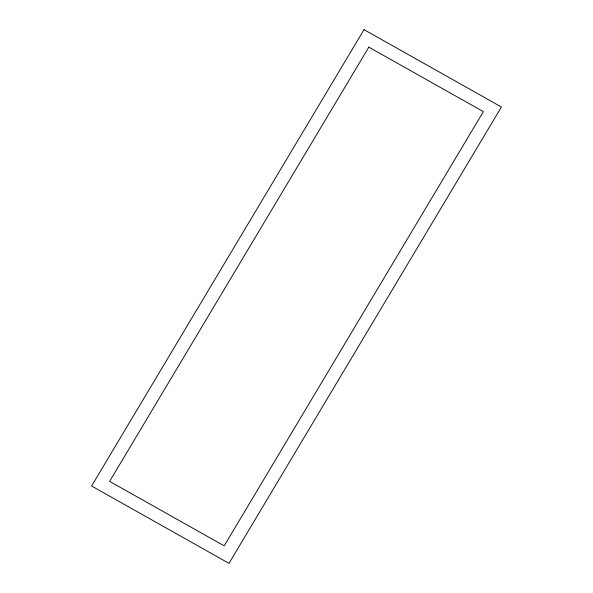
<?xml version="1.0" encoding="UTF-8"?>
<svg xmlns="http://www.w3.org/2000/svg" width="593" height="593" viewBox="0 0 593 593"><rect width="100%" height="100%" fill="white"/><g stroke="black" fill="none" stroke-linecap="round" stroke-linejoin="round"><path stroke-width="0.89" d="M364.006 29.65L91.596 486.001L228.994 563.35L501.404 106.999L364.006 29.65M368.824 47.151L109.623 481.368L224.176 545.849L483.377 111.632L368.824 47.151"/></g></svg>
